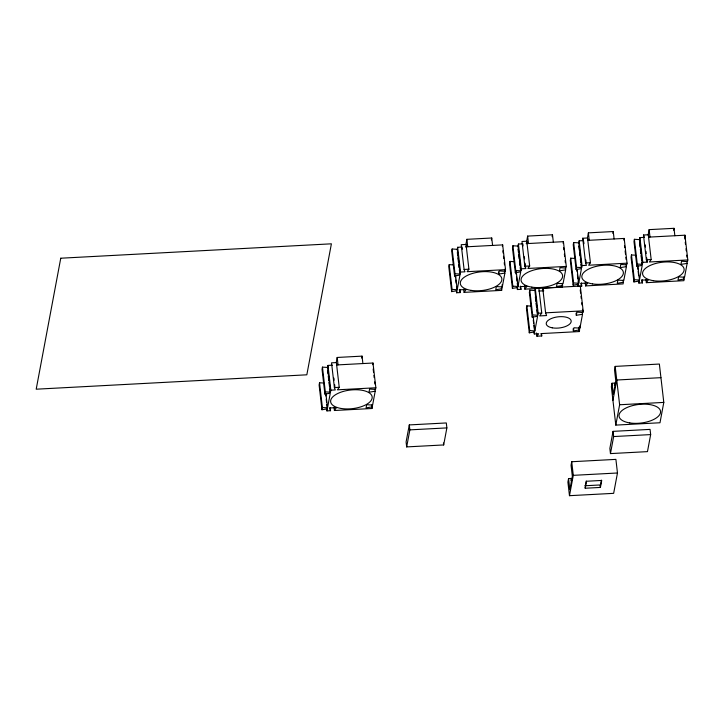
<?xml version="1.0" encoding="UTF-8"?>
<svg xmlns="http://www.w3.org/2000/svg" width="724" height="724" viewBox="0 0 724 724"><rect width="100%" height="100%" fill="white"/><g stroke="black" fill="none" stroke-linecap="round" stroke-linejoin="round"><path stroke-width="1.09" d="M323.637 383.032L319.528 382.77L319.112 384.996L321.972 409.748L327.339 408.861L326.949 410.897L330.542 410.707L330.171 407.476M322.461 367.131L325.32 391.883L330.461 392.2L327.592 367.448L322.461 367.131L322.044 369.349L324.904 394.1L330.271 393.223L327.529 407.847L322.388 407.522L319.528 382.77M327.592 367.448L327.972 365.421L332.397 365.186M321.972 409.748L322.388 407.522M324.904 394.1L325.32 391.883M330.461 392.2L330.841 390.173L327.972 365.421M362.905 363.557L362.045 356.136L337.194 357.457L336.289 362.29L336.904 364.235M361.683 358.063L362.045 356.136M372.679 364.679L372.987 363.023L336.859 364.941M334.036 407.277L334.407 410.499L371.964 408.499L372.027 404.698M374.96 389.06L375.204 391.204L372.607 405.069L366.67 404.698L366.072 407.874L372.272 406.852M372.987 363.023L375.856 387.774L375.539 389.431L369.602 389.05L369.005 392.227L375.204 391.204M409.295 424.916L406.101 441.957L406.671 446.907L443.676 444.943L446.871 427.902L446.301 422.952L409.295 424.916L409.865 429.866L406.671 446.907M453.324 264.903L449.215 264.64L448.799 266.866L451.658 291.618L457.016 290.731L456.636 292.767L460.229 292.577L459.858 289.347M452.147 249.002L455.007 273.753L460.138 274.07L457.278 249.328L452.147 249.002L451.731 251.228L454.591 275.971L459.948 275.093L457.206 289.718L452.075 289.392L449.215 264.64M457.278 249.328L457.659 247.291L462.075 247.056L462.328 249.21M451.658 291.618L452.075 289.392M454.591 275.971L455.007 273.753M460.138 274.07L460.527 272.043L457.659 247.291M492.591 245.427L491.732 238.006L466.88 239.327L465.975 244.16L466.582 246.106M491.37 239.934L491.732 238.006M502.366 246.549L502.673 244.893L465.414 246.875M504.646 270.93L504.89 273.075L498.691 274.097L499.279 270.921L505.225 271.301L505.533 269.645L502.673 244.893M463.722 289.148L464.093 292.369L501.651 290.378L501.714 286.568M501.958 288.722L495.759 289.745L496.347 286.568L502.293 286.939L504.89 273.075M514.076 261.672L509.968 261.409L509.551 263.636L512.411 288.387L517.778 287.5L517.389 289.537L520.981 289.347L520.61 286.116M512.9 245.771L515.76 270.514L520.9 270.839L518.031 246.088L512.9 245.771L512.483 247.988L515.343 272.74L520.71 271.862L517.968 286.487L512.827 286.161L509.968 261.409M518.031 246.088L518.411 244.06L522.837 243.825L523.081 245.97M512.411 288.387L512.827 286.161M515.343 272.74L515.76 270.514M520.9 270.839L521.28 268.812L518.411 244.06M553.344 242.196L552.493 234.775L527.633 236.096L526.728 240.929L529.669 265.97L527.905 268.459L566.295 266.414L563.426 241.662L526.167 243.644M526.819 241.671L527.344 242.875M530.945 306.098L526.846 305.836L526.42 308.062L529.289 332.814L534.647 331.927L534.267 333.963L538.683 333.728L536.918 336.217L541.751 335.954L541.507 333.8M529.778 290.188L532.638 314.94L537.769 315.266L534.909 290.514L529.778 290.188L529.353 292.415L532.221 317.166L537.579 316.288L534.837 330.913L529.706 330.587L526.846 305.836M534.909 290.514L535.289 288.478L538.149 313.23L537.769 315.266M529.289 332.814L529.706 330.587M532.221 317.166L532.638 314.94M552.122 236.703L552.493 234.775M563.118 243.318L563.426 241.662M524.475 285.908L524.846 289.138L562.403 287.138L562.467 283.337M565.399 267.699L565.652 269.844L563.046 283.708L557.109 283.337L556.512 286.514L562.711 285.491M566.295 266.414L565.978 268.07L560.041 267.69L559.444 270.867L565.652 269.844M574.829 258.441L570.72 258.178L570.304 260.405L573.164 285.156L578.53 284.27L578.15 286.306L581.734 286.116L581.363 282.885M573.652 242.531L576.521 267.283L581.653 267.608L578.784 242.857L573.652 242.531L573.236 244.757L576.096 269.509L581.462 268.631L578.72 283.256L573.589 282.93L570.72 258.178M578.784 242.857L579.173 240.83L583.589 240.594M573.164 285.156L573.589 282.93M576.096 269.509L576.521 267.283M581.653 267.608L582.033 265.572L579.173 240.83M614.106 238.965L613.246 231.544L588.386 232.866L587.481 237.698L590.422 262.74L588.657 265.228L627.047 263.183L624.179 238.431L588.051 240.35M587.571 238.44L588.096 239.644M579.345 327.764L579.589 329.918L573.381 330.94L573.978 327.755L579.924 328.135L582.521 314.27L582.277 312.116M582.521 314.27L576.313 315.293L576.91 312.116L582.856 312.497L583.164 310.84L580.304 286.089L542.747 288.089L545.606 312.84L546.602 315.555L539.697 315.917L541.742 313.039L538.882 288.288L536.185 288.433M541.751 335.954L540.891 333.61L579.281 331.565L579.589 329.918M612.884 233.472L613.246 231.544M568.557 478.582L567.897 482.075L569.471 495.687L613.653 493.343L617.472 472.989L615.898 459.378L571.716 461.731L571.055 465.224L572.349 476.365L569.842 489.714L568.557 478.582L571.317 478.428L571.571 480.636M570.901 480.655L571.317 478.428M569.471 495.687L573.29 475.342L571.716 461.731M623.871 240.087L624.179 238.431M585.264 486.003L586.205 481.007M623.219 280.107L623.156 283.908L585.598 285.908L585.227 282.677M626.151 264.468L626.405 266.613L623.807 280.478L617.862 280.098L617.264 283.283L623.473 282.26M627.047 263.183L626.74 264.839L620.794 264.459L620.197 267.636L626.405 266.613M585.218 488.238L586.531 481.252L601.725 480.437L600.413 487.433L585.218 488.238L585.082 487.008M635.582 255.21L631.473 254.948L631.057 257.174L633.925 281.926L639.283 281.039L638.903 283.075L642.487 282.885L642.116 279.654M634.405 239.3L637.274 264.052L642.405 264.378L639.545 239.626L634.405 239.3L633.989 241.526L636.858 266.278L642.215 265.4L639.473 280.025L634.342 279.699L631.473 254.948M612.015 383.249L611.364 386.743L615.798 425.106L659.989 422.762L663.799 402.408L659.365 364.045L615.174 366.398L614.522 369.892L615.807 381.032L613.309 394.39L612.015 383.249L614.776 383.105L615.029 385.304M639.545 239.626L639.926 237.59L644.342 237.363M614.359 385.331L614.776 383.105M633.925 281.926L634.342 279.699M636.858 266.278L637.274 264.052M612.938 400.363L616.748 380.01L660.94 377.666M600.268 486.193L601.391 480.202M642.405 264.378L642.785 262.341L639.926 237.59M674.859 235.734L673.999 228.313L649.147 229.635L648.233 234.467L651.175 259.509L649.41 261.988L687.8 259.952L684.94 235.2L648.813 237.119M648.324 235.209L648.849 236.413M613.056 431.359L609.861 448.4L610.459 453.595L647.464 451.631L650.659 434.59L650.062 429.386L613.056 431.359L613.653 436.554L610.459 453.595M615.798 425.106L619.617 404.761L615.174 366.398M673.637 230.241L673.999 228.313M684.94 235.2L684.877 239.001M683.972 276.876L683.918 280.677L646.36 282.677L645.98 279.446M686.904 261.228L687.157 263.382L684.56 277.247L678.614 276.867L678.017 280.052L684.225 279.03M687.8 259.952L687.492 261.608L681.546 261.228L680.949 264.405L687.157 263.382M330.841 390.173L335.257 389.937L334.398 387.584L331.538 362.833L336.37 362.579L339.23 387.331L337.465 389.82L375.856 387.774M334.407 410.499L336.452 407.621L329.547 407.992L330.542 410.707M460.527 272.043L464.944 271.808L464.084 269.455L461.224 244.703L466.057 244.45L468.917 269.201L467.152 271.69L505.533 269.645M464.093 292.369L466.138 289.491L459.233 289.862L460.229 292.577M524.846 289.138L526.891 286.261L519.986 286.632L520.981 289.347M585.598 285.908L587.644 283.03L580.739 283.401L581.734 286.116M646.36 282.677L648.396 279.799L641.5 280.17L642.487 282.885M526.81 241.219L521.977 241.472L524.837 266.224L525.696 268.577L521.28 268.812M582.033 265.572L586.449 265.346L585.589 262.993L582.73 238.241L587.562 237.988M642.785 262.341L647.202 262.106L646.342 259.762L643.482 235.01L648.315 234.757M464.084 269.455L468.917 269.201M524.837 266.224L529.669 265.97M585.589 262.993L590.422 262.74M646.342 259.762L651.175 259.509M538.81 291.066L543.742 290.804M538.149 313.23L541.742 313.039M545.606 312.84L583.164 310.84M334.398 387.584L339.23 387.331M619.617 404.761L663.799 402.408M409.865 429.866L446.871 427.902M613.653 436.554L650.659 434.59M573.29 475.342L617.472 472.989M584.938 485.768L600.124 484.962L600.413 487.433M643.482 235.01L644.052 236.576M582.73 238.241L583.3 239.807M542.747 288.089L543.407 289.899M685.248 242.232L685.501 244.386M685.999 248.694L686.243 250.839M686.741 255.147L686.995 257.301M649.147 229.635L649.998 237.056M645.211 244.893L645.464 247.047M645.962 251.346L646.206 253.5M646.704 257.807L647.202 262.106M639.6 242.802L640.097 247.101M640.351 249.255L640.849 253.563M641.093 255.708L641.591 260.016M641.844 262.169L642.088 264.323M637.726 264.957L639.473 280.025M637.536 265.97L637.916 269.201M638.161 271.355L638.659 275.663M638.649 280.921L638.903 283.075M624.495 245.463L624.74 247.617M625.12 250.848L625.491 254.079M625.862 257.301L626.115 259.454M588.386 232.866L589.245 240.287M583.716 241.662L583.96 243.816M585.825 259.961L586.078 262.115M578.847 246.033L579.345 250.332M579.589 252.486L579.969 255.717M580.34 258.948L580.711 262.169M580.965 264.323L581.336 267.554M580.241 289.89L580.612 293.12M580.992 296.351L581.236 298.505M581.734 302.804L581.987 304.958M582.485 309.266L582.856 312.497M577.1 269.265L578.72 283.256M576.784 269.201L577.037 271.355M577.408 274.586L577.906 278.894M578.15 281.039L578.404 283.193M577.897 284.152L578.15 286.306M579.671 325.981L579.924 328.135M578.784 327.266L579.281 331.565M576.069 313.139L576.313 315.293M573.136 328.787L573.381 330.94M563.616 247.617L563.869 249.771M564.367 254.079L564.611 256.233M565.109 260.531L565.363 262.685M562.159 284.994L562.403 287.138M535.344 296.912L535.841 301.22M536.086 303.374L536.584 307.673M536.837 309.827L537.335 314.135M527.633 236.096L528.493 243.517M536.547 332.986L536.918 336.217M533.217 316.922L534.837 330.913M533.28 320.089L533.651 323.32M533.905 325.474L534.403 329.773M534.013 331.809L534.267 333.963M524.33 256.739L524.574 258.884M525.072 263.192L525.696 268.577M518.094 249.264L518.465 252.486M518.71 254.64L519.208 258.948M519.461 261.102L519.959 265.4M520.212 267.554L520.583 270.785M516.221 271.419L517.968 286.487M515.904 271.364L516.275 274.586M516.529 276.74L517.026 281.048M517.28 283.202L517.651 286.423M517.144 287.383L517.389 289.537M502.863 250.848L503.108 253.002M503.488 256.233L503.732 258.387M504.23 262.685L504.483 264.839M504.981 269.147L505.225 271.301M502.049 284.785L502.293 286.939M501.406 288.224L501.651 290.378M498.438 271.952L498.691 274.097M466.88 239.327L467.74 246.748M457.333 252.495L457.713 255.717M457.957 257.871L458.455 262.178M458.708 264.332L459.079 267.563M459.333 269.708L459.831 274.016M455.595 275.726L457.206 289.718M455.278 275.672L455.523 277.817M455.776 279.971L456.147 283.202M456.518 286.433L456.898 289.654M456.392 290.614L456.636 292.767M443.441 442.961L443.676 444.943M373.177 368.978L373.548 372.208M373.928 375.439L374.172 377.593M374.67 381.892L374.923 384.046M371.72 406.354L371.964 408.499M337.194 357.457L338.054 364.878M333.891 378.1L334.135 380.245M334.633 384.553L334.886 386.707M327.655 370.625L328.026 373.846M328.271 376L328.768 380.308M329.022 382.462L329.52 386.761M329.773 388.915L330.144 392.146M325.909 393.856L327.529 407.847M325.592 393.793L325.836 395.947M326.216 399.177L326.587 402.408M326.832 404.562L327.212 407.784M326.705 408.743L326.949 410.897M60.753 258.215L36.2 389.195L306.831 374.806L331.393 243.816L60.753 258.215M629.808 422.934A20.896 9.358 -6.6 0 0 660.587 411.63A20.896 9.358 -6.6 0 0 629.002 406.716A20.896 9.358 -6.6 0 0 629.808 422.934M592.603 283.917A20.896 9.358 -6.6 0 0 623.382 272.613A20.896 9.358 -6.6 0 0 591.807 267.699A20.896 9.358 -6.6 0 0 592.603 283.917M653.356 280.686A20.896 9.358 -6.6 0 0 684.135 269.382A20.896 9.358 -6.6 0 0 652.559 264.468A20.896 9.358 -6.6 0 0 653.356 280.686M531.85 287.147A20.896 9.358 -6.6 0 0 562.629 275.844A20.896 9.358 -6.6 0 0 531.045 270.93A20.896 9.358 -6.6 0 0 531.85 287.147M471.098 290.378A20.896 9.358 -6.6 0 0 501.868 279.084A20.896 9.358 -6.6 0 0 470.292 274.161A20.896 9.358 -6.6 0 0 471.098 290.378M341.411 408.508A20.896 9.358 -6.6 0 0 372.19 397.204A20.896 9.358 -6.6 0 0 340.606 392.29A20.896 9.358 -6.6 0 0 341.411 408.508M552.267 327.827A12.543 5.611 -6.6 0 0 571.191 321.366A12.543 5.611 -6.6 0 0 552.702 318.008A12.543 5.611 -6.6 0 0 552.267 327.827"/></g></svg>
